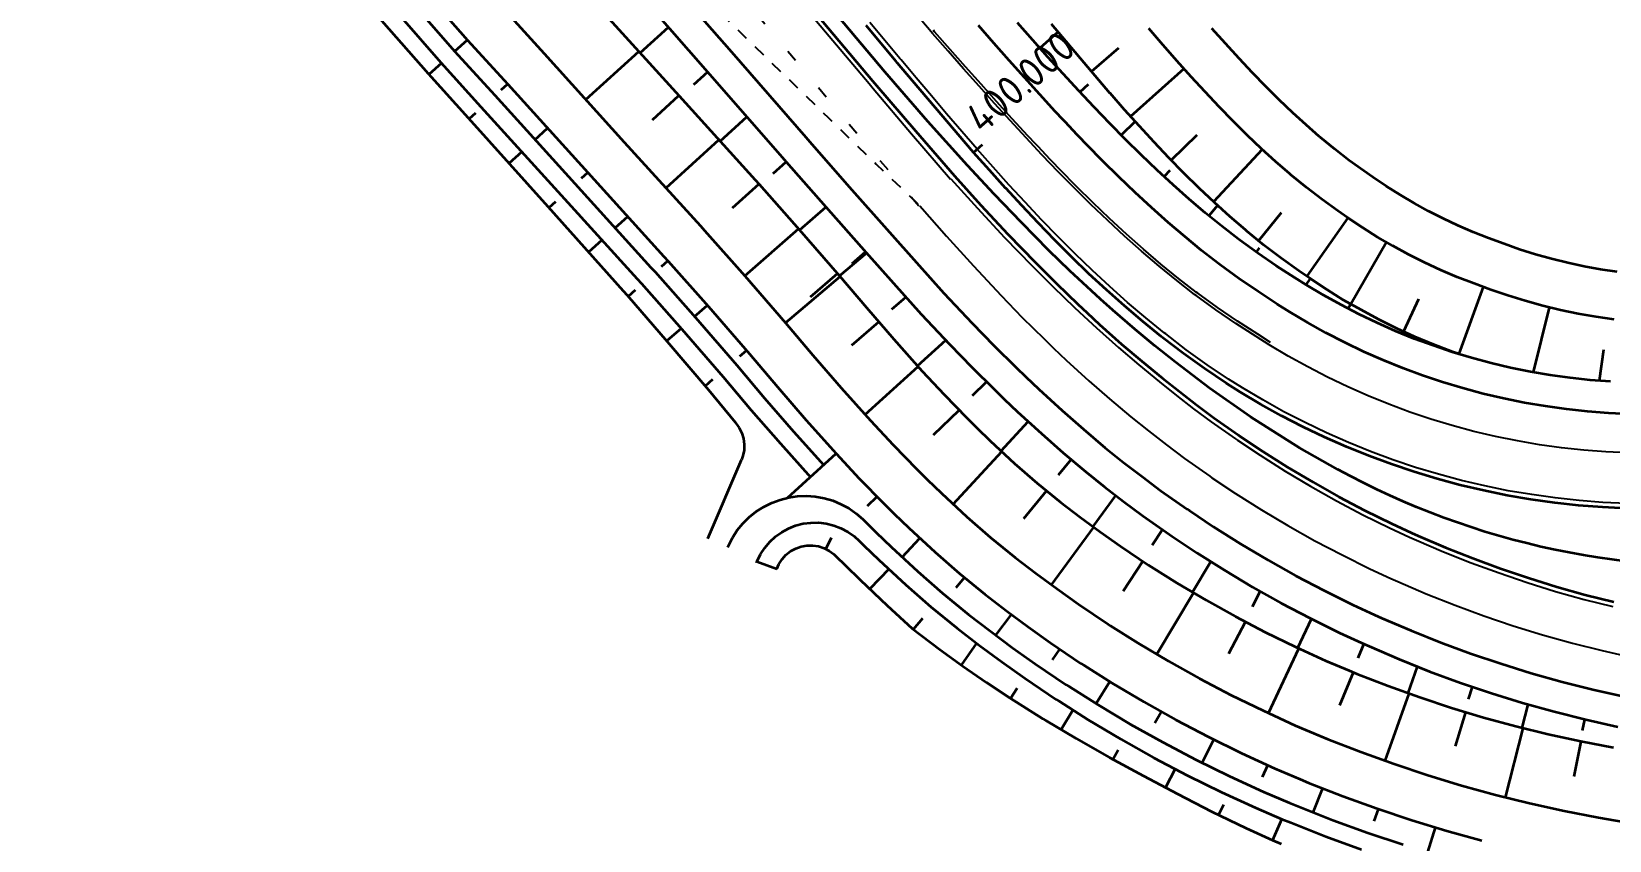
# Model space of a CAD drawing. Header units: metres. Extents: x 134219 to 139178, y 438661 to 444352.
# Drawn here: x 138317.2 to 138449.6, y 439096.6 to 439164.4 of the extents above; entities that cross this region are included whole.
import ezdxf

# ---------------------------------------------------------------- set-up
doc = ezdxf.new("R2010")
doc.units = ezdxf.units.M
doc.linetypes.add('11strp', pattern=[2, 1, -1])
doc.linetypes.add('13strp', pattern=[4, 1, -3])
for name, color, linetype, lineweight in [('Utd-geleiderail-nw', 8, 'glm a2ee v014$0$f2m40080', 35), ('Utd-ondergr-nw', 8, '13strp', 35), ('X-XX-AL-AANPIJLING-G', 7, 'Continuous', 18)]:
    doc.layers.add(name, color=color, linetype=linetype, lineweight=lineweight)
doc.layers.add('Utd-weg-nw', color=8, linetype='Continuous')
doc.styles.add('alm a2ee v011$0$rtw_iso', font='NLCS-ISO.ttf')
doc.styles.add('ISO18', font='NLCS-ISO.ttf')
doc.linetypes.add('glm a2ee v014$0$f2m40080', pattern='A,2,-1,[160,RTW.shx,S=0.5,R=0,X=0,Y=0],-1', length=4)
doc.dimstyles.new('UTD', dxfattribs={"dimtxt": 1.8, "dimasz": 1.8, "dimexe": 0, "dimexo": 0, "dimgap": 0.5, "dimtad": 1, "dimdec": 1, "dimzin": 1, "dimdsep": 46, "dimtxsty": 'ISO18', "dimcen": 2.5, "dimclrd": 256, "dimclre": 256, "dimclrt": 1, "dimadec": 0, "dimazin": 0, "dimtfac": 1, "dimtdec": 1, "dimtmove": 0, "dimatfit": 3, "dimfxl": 0, "dimlwd": -1, "dimlwe": -1, "dimarcsym": 0})

msp = doc.modelspace()

# ---------------------------------------------------------------- linework, layer by layer
at = {"layer": 'Utd-geleiderail-nw', "linetype": 'Continuous', "flags": 128}
msp.add_lwpolyline([(138464.43, 439119.83, -0.148943), (138426.79, 439127.71), (138423.59, 439129.52), (138419.48, 439132.11), (138416.03, 439134.53), (138413.18, 439136.71), (138411.46, 439138.07), (138409.78, 439139.46), (138407.93, 439141.06), (138406.89, 439141.99), (138406.13, 439142.69), (138404.33, 439144.37), (138402.57, 439146.08), (138400.26, 439148.42), (138397.98, 439150.8), (138395.73, 439153.2), (138392.43, 439156.9), (138388.82, 439161.05), (138324.56, 439237.43)], format="xyb", dxfattribs=at)
at = {"layer": 'Utd-ondergr-nw', "color": 7, "linetype": 'Continuous'}
msp.add_line((138396.26, 439154.3), (138397.01, 439154.96), dxfattribs=at)
msp.add_line((138396.26, 439154.3), (138397.01, 439154.96), dxfattribs=at)
at = {"layer": 'Utd-ondergr-nw', "linetype": 'Continuous', "flags": 128}
for points in [[(138339.82, 439217.29), (138343.04, 439213.46), (138346.26, 439209.64), (138349.48, 439205.81), (138355.92, 439198.16), (138362.36, 439190.51), (138368.8, 439182.86), (138372.02, 439179.04), (138375.24, 439175.21), (138381.68, 439167.56), (138387.79, 439160.31), (138388.12, 439159.92), (138391.37, 439156.11), (138394.64, 439152.34)], [(138333.76, 439212.18), (138337.03, 439208.41), (138340.31, 439204.63), (138343.53, 439200.81), (138349.97, 439193.16), (138356.41, 439185.51), (138362.85, 439177.86), (138366.07, 439174.03), (138369.36, 439170.26), (138375.94, 439162.73), (138382.18, 439155.58), (138382.52, 439155.19), (138385.83, 439151.41), (138389.21, 439147.61)], [(138331.77, 439210.51), (138335.05, 439206.73), (138338.32, 439202.96), (138341.54, 439199.13), (138347.98, 439191.48), (138354.42, 439183.83), (138360.86, 439176.18), (138364.08, 439172.36), (138367.37, 439168.59), (138373.95, 439161.05), (138380.19, 439153.91), (138380.53, 439153.52), (138383.85, 439149.72), (138387.25, 439145.9)], [(138328.39, 439207.67), (138331.74, 439203.95), (138335.1, 439200.24), (138338.39, 439196.48), (138344.99, 439188.96), (138351.58, 439181.44), (138358.17, 439173.92), (138361.47, 439170.16), (138364.83, 439166.45), (138371.55, 439159.04), (138377.93, 439152.01), (138378.28, 439151.63), (138381.63, 439147.84), (138385.01, 439143.95)], [(138323.8, 439203.81), (138327.15, 439200.09), (138330.51, 439196.38), (138333.8, 439192.62), (138340.4, 439185.09), (138346.99, 439177.57), (138353.58, 439170.05), (138356.88, 439166.29), (138360.24, 439162.59), (138366.96, 439155.17), (138373.34, 439148.14), (138373.69, 439147.76), (138377.06, 439143.95), (138380.48, 439140.01)], [(138319.65, 439200.31), (138323, 439196.6), (138326.36, 439192.88), (138329.65, 439189.12), (138336.25, 439181.6), (138342.84, 439174.08), (138349.43, 439166.56), (138352.73, 439162.8), (138356.09, 439159.09), (138362.81, 439151.68), (138369.19, 439144.65), (138369.54, 439144.27), (138372.92, 439140.44), (138376.39, 439136.45)], [(138320.74, 439201.23), (138324.1, 439197.51), (138327.45, 439193.8), (138330.74, 439190.04), (138337.34, 439182.52), (138343.93, 439175), (138350.52, 439167.48), (138353.82, 439163.72), (138357.18, 439160.01), (138363.9, 439152.6), (138370.28, 439145.57), (138370.63, 439145.18), (138374.01, 439141.36), (138377.46, 439137.39)], [(138318.51, 439199.35), (138321.86, 439195.63), (138325.21, 439191.92), (138328.51, 439188.16), (138335.1, 439180.63), (138341.69, 439173.11), (138348.29, 439165.59), (138351.58, 439161.83), (138354.94, 439158.13), (138361.67, 439150.71), (138368.04, 439143.68), (138368.39, 439143.3), (138371.78, 439139.47), (138375.26, 439135.46)], [(138317.25, 439198.29), (138320.68, 439194.64), (138324.4, 439191.23), (138327.3, 439187.14), (138333.94, 439179.66), (138340.62, 439172.21), (138347.2, 439164.67), (138350.5, 439160.92), (138353.86, 439157.21), (138360.54, 439149.76), (138366.87, 439142.7), (138367.21, 439142.31), (138370.56, 439138.44), (138374.01, 439134.38)], [(138368.28, 439162.65), (138370.67, 439164.81)], [(138418.59, 439134.22), (138417.43, 439134.95), (138415.62, 439136.16), (138413.85, 439137.43), (138412.13, 439138.75), (138412, 439138.85), (138410.44, 439140.12), (138408.91, 439141.42), (138407.4, 439142.76), (138405.93, 439144.12), (138404.48, 439145.52), (138403.06, 439146.94), (138401.66, 439148.38), (138400.29, 439149.84), (138398.95, 439151.29), (138398.93, 439151.31), (138397.59, 439152.8), (138396.26, 439154.3), (138394.97, 439155.79), (138393.69, 439157.28), (138392.41, 439158.78), (138391.14, 439160.29), (138389.88, 439161.79), (138389.77, 439161.92), (138387.24, 439164.93)], [(138422.75, 439140.93), (138421.72, 439141.58), (138420.11, 439142.62), (138418.51, 439143.72), (138416.94, 439144.87), (138416.82, 439144.96), (138415.38, 439146.07), (138413.96, 439147.23), (138412.56, 439148.43), (138411.17, 439149.67), (138409.8, 439150.94), (138408.44, 439152.24), (138407.09, 439153.57), (138405.76, 439154.93), (138404.45, 439156.29), (138404.43, 439156.32), (138403.11, 439157.73), (138401.8, 439159.16), (138400.52, 439160.58), (138399.23, 439162.02), (138397.95, 439163.47), (138396.66, 439164.94)], [(138424.14, 439143.19), (138423.17, 439143.81), (138421.62, 439144.79), (138420.09, 439145.84), (138418.57, 439146.94), (138418.46, 439147.03), (138417.07, 439148.1), (138415.69, 439149.22), (138414.33, 439150.38), (138412.98, 439151.58), (138411.64, 439152.81), (138410.31, 439154.08), (138408.99, 439155.38), (138407.67, 439156.72), (138406.39, 439158.06), (138406.37, 439158.08), (138405.07, 439159.47), (138403.77, 439160.88), (138402.49, 439162.28), (138401.21, 439163.71), (138399.93, 439165.16)], [(138424.47, 439143.72), (138423.53, 439144.37), (138422.05, 439145.42), (138420.6, 439146.53), (138419.16, 439147.7), (138419.05, 439147.79), (138417.75, 439148.91), (138416.45, 439150.09), (138415.17, 439151.3), (138413.9, 439152.55), (138412.64, 439153.84), (138411.4, 439155.15), (138410.16, 439156.5), (138408.92, 439157.88), (138407.71, 439159.26), (138407.69, 439159.28), (138406.46, 439160.71), (138405.23, 439162.16), (138404.02, 439163.6), (138402.8, 439165.06)], [(138427.63, 439148.82), (138426.8, 439149.41), (138425.48, 439150.35), (138424.17, 439151.35), (138422.87, 439152.41), (138422.77, 439152.49), (138421.58, 439153.53), (138420.39, 439154.61), (138419.2, 439155.74), (138418.02, 439156.91), (138416.84, 439158.12), (138415.67, 439159.37), (138414.49, 439160.65), (138413.31, 439161.97), (138412.15, 439163.3), (138412.13, 439163.32), (138410.94, 439164.7)], [(138429.73, 439152.22), (138428.97, 439152.76), (138427.76, 439153.63), (138426.55, 439154.56), (138425.34, 439155.56), (138425.25, 439155.63), (138424.14, 439156.61), (138423.02, 439157.63), (138421.89, 439158.7), (138420.77, 439159.82), (138419.65, 439160.98), (138418.52, 439162.18), (138417.38, 439163.42), (138416.24, 439164.69)], [(138352.75, 439162.78), (138353.81, 439163.73)], [(138403.34, 439164.42), (138401.81, 439163.05)], [(138363.74, 439158.73), (138368.18, 439162.76)], [(138408.42, 439163.04), (138406.14, 439161.09)], [(138351.63, 439161.78), (138350.57, 439160.84)], [(138372.8, 439159.99), (138373.96, 439161.05)], [(138413.89, 439161.32), (138409.42, 439157.32)], [(138356.64, 439159.54), (138357.17, 439160.02)], [(138405.85, 439159.99), (138405.17, 439159.35)], [(138369.32, 439157.04), (138371.54, 439159.06)], [(138354.48, 439157.58), (138353.95, 439157.1)], [(138375, 439155.24), (138377.25, 439157.28)], [(138409.8, 439156.9), (138408.63, 439155.74)], [(138359.47, 439155.36), (138360.53, 439156.32)], [(138370.46, 439151.32), (138374.9, 439155.35)], [(138414.98, 439155.74), (138412.82, 439153.66)], [(138358.36, 439154.35), (138357.29, 439153.38)], [(138420.46, 439154.55), (138416.38, 439150.15)], [(138363.36, 439152.14), (138363.89, 439152.62)], [(138379.45, 439152.52), (138380.54, 439153.5)], [(138412.7, 439152.78), (138412.23, 439152.27)], [(138376.03, 439149.64), (138378.26, 439151.65)], [(138394.64, 439152.34), (138396.87, 439149.88), (138399.14, 439147.44), (138401.45, 439145.05), (138403.21, 439143.29), (138405, 439141.56), (138405.77, 439140.84), (138406.82, 439139.87), (138408.67, 439138.22), (138410.37, 439136.78), (138412.09, 439135.37), (138413.51, 439134.23), (138414.95, 439133.12), (138416.41, 439132.03), (138418.44, 439130.6), (138418.62, 439130.48), (138420.5, 439129.22), (138422.59, 439127.9), (138424.72, 439126.63), (138426.88, 439125.42), (138429.08, 439124.27), (138431.3, 439123.18), (138432.98, 439122.39), (138433.55, 439122.14), (138435.83, 439121.16), (138438.13, 439120.25), (138440.45, 439119.39), (138442.8, 439118.6), (138445.17, 439117.87), (138447.55, 439117.2), (138449.96, 439116.59)], [(138450.23, 439144.27), (138448.84, 439144.48), (138447.45, 439144.73), (138446.08, 439145.03), (138444.72, 439145.36), (138443.38, 439145.74), (138442.05, 439146.16), (138440.74, 439146.63), (138439.44, 439147.11), (138438.15, 439147.62), (138436.88, 439148.16), (138435.64, 439148.75), (138434.41, 439149.37), (138433.2, 439150.03), (138432.02, 439150.73), (138430.86, 439151.46), (138429.73, 439152.22)], [(138361.18, 439150.15), (138360.63, 439149.66)], [(138366.19, 439147.96), (138367.25, 439148.91)], [(138381.67, 439147.79), (138383.86, 439149.71)], [(138416.71, 439149.85), (138415.99, 439148.98)], [(138422.04, 439149.22), (138420.16, 439146.88)], [(138427.63, 439148.82), (138424.19, 439143.91)], [(138449.98, 439140.28), (138448.47, 439140.5), (138446.96, 439140.76), (138445.47, 439141.07), (138443.99, 439141.43), (138442.52, 439141.84), (138441.07, 439142.29), (138439.64, 439142.78), (138438.23, 439143.3), (138436.82, 439143.84), (138435.44, 439144.43), (138434.08, 439145.06), (138432.74, 439145.74), (138431.42, 439146.45), (138430.13, 439147.2), (138428.86, 439147.99), (138427.63, 439148.82)], [(138377.06, 439143.95), (138381.57, 439147.9)], [(138389.21, 439147.61), (138391.47, 439145.05), (138393.77, 439142.5), (138396.14, 439139.98), (138397.96, 439138.11), (138399.82, 439136.26), (138400.63, 439135.48), (138401.72, 439134.44), (138403.68, 439132.65), (138405.47, 439131.07), (138407.3, 439129.53), (138408.84, 439128.3), (138410.39, 439127.1), (138411.97, 439125.92), (138414.16, 439124.38), (138414.35, 439124.25), (138416.38, 439122.89), (138418.65, 439121.46), (138420.95, 439120.1), (138423.28, 439118.79), (138425.65, 439117.54), (138428.05, 439116.36), (138429.87, 439115.52), (138430.48, 439115.24), (138432.94, 439114.19), (138435.43, 439113.2), (138437.94, 439112.27), (138440.48, 439111.42), (138443.03, 439110.62), (138445.61, 439109.9), (138448.2, 439109.25), (138450.82, 439108.66)], [(138365.08, 439146.95), (138363.97, 439145.93)], [(138386.08, 439144.99), (138387.2, 439145.96)], [(138420.21, 439146.29), (138419.95, 439145.93)], [(138430.88, 439146.76), (138427.88, 439141.58)], [(138370.08, 439144.73), (138370.61, 439145.21)], [(138385.01, 439143.95), (138387.29, 439145.86)], [(138387.25, 439145.9), (138389.53, 439143.32), (138391.86, 439140.74), (138394.26, 439138.18), (138396.11, 439136.28), (138398, 439134.4), (138398.83, 439133.6), (138399.95, 439132.54), (138401.94, 439130.71), (138403.77, 439129.1), (138405.65, 439127.52), (138407.23, 439126.26), (138408.82, 439125.02), (138410.44, 439123.82), (138412.69, 439122.24), (138412.88, 439122.1), (138414.97, 439120.71), (138417.29, 439119.25), (138419.65, 439117.84), (138422.04, 439116.5), (138424.47, 439115.23), (138426.93, 439114.01), (138428.8, 439113.15), (138429.43, 439112.87), (138431.95, 439111.78), (138434.5, 439110.77), (138437.08, 439109.82), (138439.68, 439108.94), (138442.3, 439108.13), (138444.94, 439107.39), (138447.6, 439106.72), (138450.28, 439106.12)], [(138380.48, 439140.01), (138385.06, 439143.89)], [(138382.58, 439142.17), (138384.85, 439144.13)], [(138385.01, 439143.95), (138387.26, 439141.29), (138389.56, 439138.62), (138391.94, 439135.96), (138393.79, 439133.98), (138395.69, 439132.02), (138396.52, 439131.2), (138397.65, 439130.1), (138399.69, 439128.21), (138401.59, 439126.56), (138403.55, 439124.96), (138405.2, 439123.69), (138406.88, 439122.46), (138408.58, 439121.26), (138410.93, 439119.68), (138411.14, 439119.55), (138413.32, 439118.18), (138415.75, 439116.73), (138418.21, 439115.36), (138420.71, 439114.06), (138423.25, 439112.82), (138425.81, 439111.66), (138427.75, 439110.84), (138428.41, 439110.57), (138431.03, 439109.55), (138433.67, 439108.6), (138436.33, 439107.72), (138439.02, 439106.91), (138441.72, 439106.17), (138444.44, 439105.5), (138447.17, 439104.9), (138449.91, 439104.37)], [(138424.47, 439143.72), (138424.13, 439143.19)], [(138436.94, 439137.39), (138436.41, 439137.58), (138434.83, 439138.19), (138433.27, 439138.84), (138431.74, 439139.54), (138430.23, 439140.29), (138428.75, 439141.08), (138427.29, 439141.91), (138425.87, 439142.79), (138424.47, 439143.72)], [(138367.86, 439142.73), (138367.29, 439142.22)], [(138389.41, 439141.15), (138390.58, 439142.16)], [(138449.66, 439135.07), (138447.97, 439135.2), (138446.29, 439135.38), (138444.62, 439135.61), (138442.95, 439135.9), (138441.29, 439136.24), (138439.65, 439136.62), (138438.02, 439137.06), (138436.4, 439137.55), (138434.79, 439138.09), (138433.21, 439138.67), (138431.64, 439139.31), (138430.09, 439139.99), (138428.57, 439140.72), (138427.07, 439141.5), (138425.59, 439142.32), (138424.14, 439143.19)], [(138433.57, 439142), (138432.31, 439139.28)], [(138438.99, 439143.02), (138436.94, 439137.39)], [(138372.85, 439140.52), (138373.92, 439141.46)], [(138451.27, 439132.34), (138449.5, 439132.42), (138447.73, 439132.56), (138445.97, 439132.75), (138444.21, 439133), (138442.46, 439133.3), (138440.73, 439133.65), (138439, 439134.05), (138437.29, 439134.51), (138435.59, 439135.02), (138433.91, 439135.59), (138432.25, 439136.2), (138430.61, 439136.87), (138428.99, 439137.58), (138427.39, 439138.35), (138425.81, 439139.16), (138424.27, 439140.02), (138422.75, 439140.93)], [(138427.88, 439141.58), (138427.65, 439141.19)], [(138444.53, 439141.3), (138443.19, 439135.86)], [(138371.72, 439139.53), (138370.52, 439138.48)], [(138380.48, 439140.01), (138382.78, 439137.3), (138385.15, 439134.56), (138387.61, 439131.82), (138389.52, 439129.77), (138391.5, 439127.73), (138392.36, 439126.87), (138393.55, 439125.72), (138395.69, 439123.74), (138397.68, 439122.01), (138399.75, 439120.32), (138401.49, 439118.98), (138403.26, 439117.68), (138405.05, 439116.41), (138407.53, 439114.74), (138407.75, 439114.6), (138410.05, 439113.14), (138412.61, 439111.62), (138415.21, 439110.16), (138417.85, 439108.78), (138420.53, 439107.48), (138423.23, 439106.24), (138425.28, 439105.37), (138425.97, 439105.09), (138428.73, 439104.01), (138431.52, 439103), (138434.34, 439102.06), (138437.17, 439101.2), (138440.02, 439100.41), (138442.89, 439099.7), (138445.78, 439099.06), (138448.67, 439098.5), (138451.58, 439098.01)], [(138386.03, 439138.12), (138388.3, 439140.08)], [(138391.56, 439136.4), (138393.92, 439138.54)], [(138432.27, 439139.18), (138432.22, 439139.07)], [(138376.66, 439137.22), (138377.2, 439137.69)], [(138377.46, 439137.39), (138379.8, 439134.63), (138382.21, 439131.85), (138384.72, 439129.05)], [(138449.08, 439137.75), (138448.71, 439135.14)], [(138375.26, 439135.47), (138377.61, 439132.69), (138380.06, 439129.87), (138382.6, 439127.03)], [(138376.39, 439136.45), (138378.73, 439133.69), (138381.16, 439130.89), (138383.69, 439128.07)], [(138387.17, 439132.3), (138391.61, 439136.33)], [(138374.36, 439135.24), (138373.74, 439134.7)], [(138374.01, 439134.38), (138376.26, 439131.67), (138376.32, 439131.6), (138376.6, 439131.2), (138376.82, 439130.76), (138376.96, 439130.29), (138377.02, 439129.81), (138377, 439129.32), (138376.9, 439128.84), (138376.78, 439128.5)], [(138396.16, 439133.91), (138397.34, 439135.06)], [(138451.02, 439124.44), (138449.01, 439124.54), (138447, 439124.69), (138444.99, 439124.91), (138443, 439125.19), (138441.01, 439125.53), (138439.04, 439125.93), (138437.07, 439126.39), (138435.13, 439126.91), (138433.2, 439127.5), (138431.29, 439128.14), (138429.4, 439128.84), (138427.53, 439129.59), (138425.69, 439130.41), (138423.87, 439131.28), (138422.08, 439132.2), (138420.32, 439133.18), (138418.59, 439134.22)], [(138392.89, 439130.6), (138395.04, 439132.69)], [(138398.56, 439129.26), (138400.84, 439131.72)], [(138380.64, 439125.33), (138384.72, 439129.05)], [(138384.72, 439129.05), (138386.67, 439126.95), (138388.7, 439124.87), (138389.6, 439123.98), (138390.82, 439122.8), (138393.02, 439120.76), (138395.07, 439118.97), (138397.21, 439117.23), (138399.01, 439115.84), (138400.84, 439114.49), (138402.7, 439113.17), (138405.26, 439111.44), (138405.49, 439111.3), (138407.87, 439109.79), (138410.52, 439108.21), (138413.21, 439106.7), (138415.95, 439105.27), (138418.71, 439103.91), (138421.51, 439102.63), (138423.63, 439101.73), (138424.35, 439101.43), (138427.21, 439100.31), (138430.09, 439099.26), (138433, 439098.29), (138435.94, 439097.39), (138438.89, 439096.57)], [(138394.54, 439124.8), (138398.62, 439129.2)], [(138373.96, 439121.9), (138376.78, 439128.5)], [(138403.38, 439127.26), (138404.43, 439128.55)], [(138375.65, 439121.19), (138375.7, 439121.3), (138376.04, 439121.97), (138376.44, 439122.6), (138376.91, 439123.18), (138377.44, 439123.71), (138378.03, 439124.17), (138378.66, 439124.58), (138379.32, 439124.91), (138380.03, 439125.17), (138380.75, 439125.36), (138381.49, 439125.46), (138382.24, 439125.49), (138382.98, 439125.43), (138383.72, 439125.3), (138384.44, 439125.09), (138385.13, 439124.8), (138385.79, 439124.45), (138386.4, 439124.02), (138386.97, 439123.53), (138387.07, 439123.42), (138387.19, 439123.31), (138388.09, 439122.41), (138389.33, 439121.21), (138391.57, 439119.14), (138393.66, 439117.33), (138395.83, 439115.55), (138397.67, 439114.13), (138399.53, 439112.75), (138401.42, 439111.41), (138404.03, 439109.65), (138404.26, 439109.5), (138406.69, 439107.97), (138409.39, 439106.35), (138412.13, 439104.82), (138414.91, 439103.36), (138417.73, 439101.97), (138420.58, 439100.67), (138422.74, 439099.75), (138423.46, 439099.45), (138426.38, 439098.3), (138429.32, 439097.23), (138432.28, 439096.24)], [(138387.37, 439124.65), (138388.16, 439125.43)], [(138400.48, 439123.6), (138402.38, 439125.92)], [(138406.27, 439122.91), (138408.18, 439125.52)], [(138378.04, 439119.88), (138378.1, 439120.02), (138378.39, 439120.6), (138378.74, 439121.14), (138379.16, 439121.64), (138379.63, 439122.08), (138380.16, 439122.45), (138380.73, 439122.76), (138381.33, 439123), (138381.96, 439123.16), (138382.6, 439123.24), (138383.25, 439123.25), (138383.89, 439123.17), (138384.52, 439123.01), (138385.13, 439122.78), (138385.7, 439122.48), (138386.23, 439122.1), (138386.65, 439121.73), (138387.05, 439121.33), (138388.3, 439120.12), (138390.57, 439118.03), (138392.68, 439116.19), (138394.88, 439114.39), (138396.74, 439112.95), (138398.63, 439111.56), (138400.54, 439110.2), (138403.18, 439108.42), (138403.42, 439108.26), (138405.87, 439106.71), (138408.6, 439105.08), (138411.38, 439103.52), (138414.19, 439102.04), (138417.05, 439100.64), (138419.93, 439099.32), (138422.12, 439098.38), (138422.85, 439098.08), (138425.8, 439096.91), (138428.78, 439095.83)], [(138402.8, 439118.02), (138406.34, 439122.86)], [(138411.23, 439121.36), (138412.09, 439122.66)], [(138379.74, 439119.37), (138379.92, 439119.77), (138380.19, 439120.18), (138380.52, 439120.54), (138380.91, 439120.84), (138381.34, 439121.08), (138381.8, 439121.24), (138382.28, 439121.32), (138382.77, 439121.33), (138383.25, 439121.26), (138383.72, 439121.11), (138384.15, 439120.88), (138384.54, 439120.59), (138384.7, 439120.44), (138385.47, 439119.68), (138386.74, 439118.45), (138389, 439116.28), (138391.11, 439114.36), (138393.41, 439112.59), (138395.35, 439111.2), (138397.33, 439109.84), (138399.32, 439108.52), (138402.07, 439106.8), (138402.31, 439106.65), (138404.85, 439105.14), (138407.66, 439103.54), (138410.5, 439102), (138413.36, 439100.49), (138416.22, 439099.01), (138419.12, 439097.61), (138421.32, 439096.62), (138422.06, 439096.3)], [(138384.3, 439121.98), (138383.85, 439121.04)], [(138390.26, 439120.35), (138391.74, 439121.94)], [(138378.08, 439119.97), (138379.74, 439119.37)], [(138408.79, 439117.5), (138410.45, 439120.01)], [(138414.61, 439117.41), (138416.14, 439119.97)], [(138389.14, 439119.35), (138387.54, 439117.68)], [(138394.8, 439117.8), (138395.49, 439118.63)], [(138411.63, 439112.2), (138414.69, 439117.36)], [(138419.64, 439116.22), (138420.3, 439117.48)], [(138398.12, 439113.8), (138399.42, 439115.54)], [(138391.97, 439115.21), (138391.2, 439114.28)], [(138417.65, 439112.27), (138419.05, 439114.92)], [(138423.45, 439112.73), (138424.59, 439115.17)], [(138396.5, 439113.14), (138395.21, 439111.3)], [(138428.51, 439111.89), (138428.99, 439113.06)], [(138402.88, 439111.74), (138403.49, 439112.64)], [(138420.99, 439107.26), (138423.53, 439112.7)], [(138426.97, 439107.92), (138428.11, 439110.69)], [(138432.7, 439108.95), (138433.49, 439111.17)], [(138399.92, 439109.37), (138399.36, 439108.5)], [(138406.54, 439108.06), (138407.68, 439109.91)], [(138430.77, 439103.27), (138432.78, 439108.92)], [(138437.77, 439108.43), (138438.09, 439109.48)], [(138442.26, 439106.03), (138442.76, 439108)], [(138404.59, 439107.52), (138403.61, 439105.88)], [(138411.46, 439106.44), (138411.99, 439107.38)], [(138436.66, 439104.49), (138437.53, 439107.36)], [(138447.32, 439105.82), (138447.51, 439106.74)], [(138415.43, 439103.1), (138416.41, 439105.04)], [(138440.87, 439100.2), (138442.34, 439106.01)], [(138408.38, 439104.17), (138407.95, 439103.39)], [(138446.61, 439101.95), (138447.22, 439104.89)], [(138413.17, 439102.58), (138412.35, 439101.02)], [(138420.48, 439101.91), (138420.93, 439102.9)], [(138424.74, 439098.94), (138425.54, 439100.97)], [(138417.2, 439099.56), (138416.8, 439098.73)], [(138422.1, 439098.39), (138421.33, 439096.62)], [(138429.86, 439098.19), (138430.22, 439099.22)], [(138434.35, 439095.6), (138434.98, 439097.68)]]:
    msp.add_lwpolyline(points, dxfattribs=at)
at = {"layer": 'Utd-weg-nw', "linetype": 'Continuous', "flags": 128}
for points in [[(138339.53, 439217.05), (138342.75, 439213.22), (138345.97, 439209.4), (138349.19, 439205.57), (138355.63, 439197.92), (138362.07, 439190.27), (138368.51, 439182.62), (138371.73, 439178.8), (138374.95, 439174.97), (138381.39, 439167.32), (138387.5, 439160.07), (138387.83, 439159.67), (138391.06, 439155.85), (138394.32, 439152.06)], [(138421.03, 439138.17), (138419.95, 439138.85), (138418.25, 439139.95), (138416.57, 439141.1), (138414.92, 439142.3), (138414.79, 439142.39), (138413.3, 439143.56), (138411.81, 439144.76), (138410.35, 439146), (138408.92, 439147.28), (138407.5, 439148.59), (138406.1, 439149.93), (138404.71, 439151.29), (138403.34, 439152.68), (138402.01, 439154.07), (138401.99, 439154.1), (138400.65, 439155.53), (138399.31, 439156.98), (138398.01, 439158.41), (138396.71, 439159.86), (138395.41, 439161.32), (138394.12, 439162.79), (138392.82, 439164.27), (138392.71, 439164.4), (138390.18, 439167.4)], [(138418.8, 439134.56), (138417.64, 439135.29), (138415.85, 439136.49), (138414.09, 439137.75), (138412.38, 439139.07), (138412.25, 439139.17), (138410.69, 439140.43), (138409.17, 439141.72), (138407.67, 439143.05), (138406.21, 439144.41), (138404.76, 439145.8), (138403.35, 439147.22), (138401.95, 439148.65), (138400.58, 439150.11), (138399.25, 439151.56), (138399.22, 439151.58), (138397.89, 439153.07), (138396.56, 439154.57), (138395.27, 439156.05), (138393.99, 439157.54), (138392.72, 439159.04), (138391.45, 439160.54), (138390.18, 439162.05), (138390.07, 439162.18), (138387.54, 439165.18)], [(138421.15, 439138.36), (138420.08, 439139.04), (138418.38, 439140.13), (138416.7, 439141.28), (138415.06, 439142.48), (138414.93, 439142.57), (138413.44, 439143.73), (138411.96, 439144.93), (138410.51, 439146.17), (138409.07, 439147.44), (138407.66, 439148.75), (138406.26, 439150.09), (138404.88, 439151.45), (138403.51, 439152.84), (138402.18, 439154.22), (138402.16, 439154.25), (138400.81, 439155.68), (138399.48, 439157.12), (138398.18, 439158.56), (138396.88, 439160.01), (138395.58, 439161.47), (138394.29, 439162.94), (138392.99, 439164.41), (138392.88, 439164.55)], [(138394.34, 439152.08), (138396.58, 439149.61), (138398.85, 439147.17), (138401.16, 439144.78), (138402.92, 439143.01), (138404.72, 439141.28), (138405.49, 439140.55), (138406.55, 439139.58), (138408.41, 439137.92), (138410.11, 439136.47), (138411.84, 439135.06), (138413.26, 439133.92), (138414.71, 439132.8), (138416.18, 439131.71), (138418.21, 439130.27), (138418.39, 439130.15), (138420.28, 439128.89), (138422.38, 439127.56), (138424.52, 439126.29), (138426.69, 439125.07), (138428.89, 439123.91), (138431.13, 439122.82), (138432.82, 439122.03), (138433.39, 439121.77), (138435.67, 439120.79), (138437.99, 439119.87), (138440.32, 439119.02), (138442.68, 439118.22), (138445.05, 439117.48), (138447.45, 439116.81), (138449.86, 439116.2)], [(138391.74, 439149.81), (138393.97, 439147.28), (138396.24, 439144.77), (138398.56, 439142.29), (138400.34, 439140.46), (138402.16, 439138.66), (138402.95, 439137.89), (138404.01, 439136.88), (138405.91, 439135.14), (138407.65, 439133.62), (138409.43, 439132.12), (138410.91, 439130.93), (138412.42, 439129.77), (138413.94, 439128.63), (138416.06, 439127.14), (138416.24, 439127.01), (138418.21, 439125.7), (138420.4, 439124.32), (138422.62, 439123), (138424.88, 439121.73), (138427.17, 439120.53), (138429.49, 439119.38), (138431.25, 439118.57), (138431.84, 439118.3), (138434.22, 439117.28), (138436.63, 439116.33), (138439.06, 439115.43), (138441.51, 439114.6), (138443.98, 439113.84), (138446.47, 439113.14), (138448.98, 439112.51), (138451.51, 439111.94)], [(138451.16, 439129.09), (138449.29, 439129.18), (138447.43, 439129.32), (138445.57, 439129.53), (138443.71, 439129.78), (138441.87, 439130.1), (138440.03, 439130.47), (138438.21, 439130.9), (138436.4, 439131.39), (138434.61, 439131.93), (138432.83, 439132.52), (138431.08, 439133.17), (138429.34, 439133.87), (138427.63, 439134.63), (138425.94, 439135.44), (138424.28, 439136.3), (138422.64, 439137.21), (138421.03, 439138.17)], [(138451.03, 439124.84), (138449.03, 439124.94), (138447.03, 439125.09), (138445.04, 439125.31), (138443.06, 439125.59), (138441.09, 439125.92), (138439.12, 439126.32), (138437.17, 439126.78), (138435.24, 439127.3), (138433.32, 439127.88), (138431.42, 439128.51), (138429.54, 439129.21), (138427.69, 439129.96), (138425.85, 439130.77), (138424.05, 439131.63), (138422.27, 439132.55), (138420.52, 439133.53), (138418.8, 439134.56)]]:
    msp.add_lwpolyline(points, dxfattribs=at)
at = {"layer": 'Utd-weg-nw', "linetype": '13strp', "flags": 128}
msp.add_lwpolyline([(138336.87, 439214.81), (138340.09, 439210.98), (138343.31, 439207.16), (138346.53, 439203.33), (138352.97, 439195.68), (138359.42, 439188.03), (138365.86, 439180.38), (138369.08, 439176.56), (138372.3, 439172.73), (138378.74, 439165.08), (138384.84, 439157.83), (138385.18, 439157.43), (138388.41, 439153.6), (138391.7, 439149.78)], dxfattribs=at)
at = {"layer": 'Utd-weg-nw', "linetype": '11strp', "flags": 128}
msp.add_lwpolyline([(138334.1, 439212.47), (138337.38, 439208.7), (138340.66, 439204.92), (138343.88, 439201.1), (138350.32, 439193.45), (138356.76, 439185.8), (138363.2, 439178.15), (138366.42, 439174.32), (138370.03, 439170.82), (138377.24, 439163.83), (138384.09, 439157.19), (138384.46, 439156.83), (138388.08, 439153.32), (138391.75, 439149.83)], dxfattribs=at)

# ---------------------------------------------------------------- texts
at = {"layer": 'Utd-ondergr-nw', "color": 7, "style": 'alm a2ee v011$0$rtw_iso'}
msp.add_text('400.000', height=2.5, rotation=41.2, dxfattribs=at).set_placement((138396.98, 439155.76))

# ---------------------------------------------------------------- leaders
at = {"layer": 'X-XX-AL-AANPIJLING-G'}
msp.add_leader([(138555.29, 439157.97), (138443.84, 439036.35)], dimstyle='UTD', override={"dimasz": 3.5, "dimfxl": 0}, dxfattribs=at)

doc.saveas('drawing.dxf')
